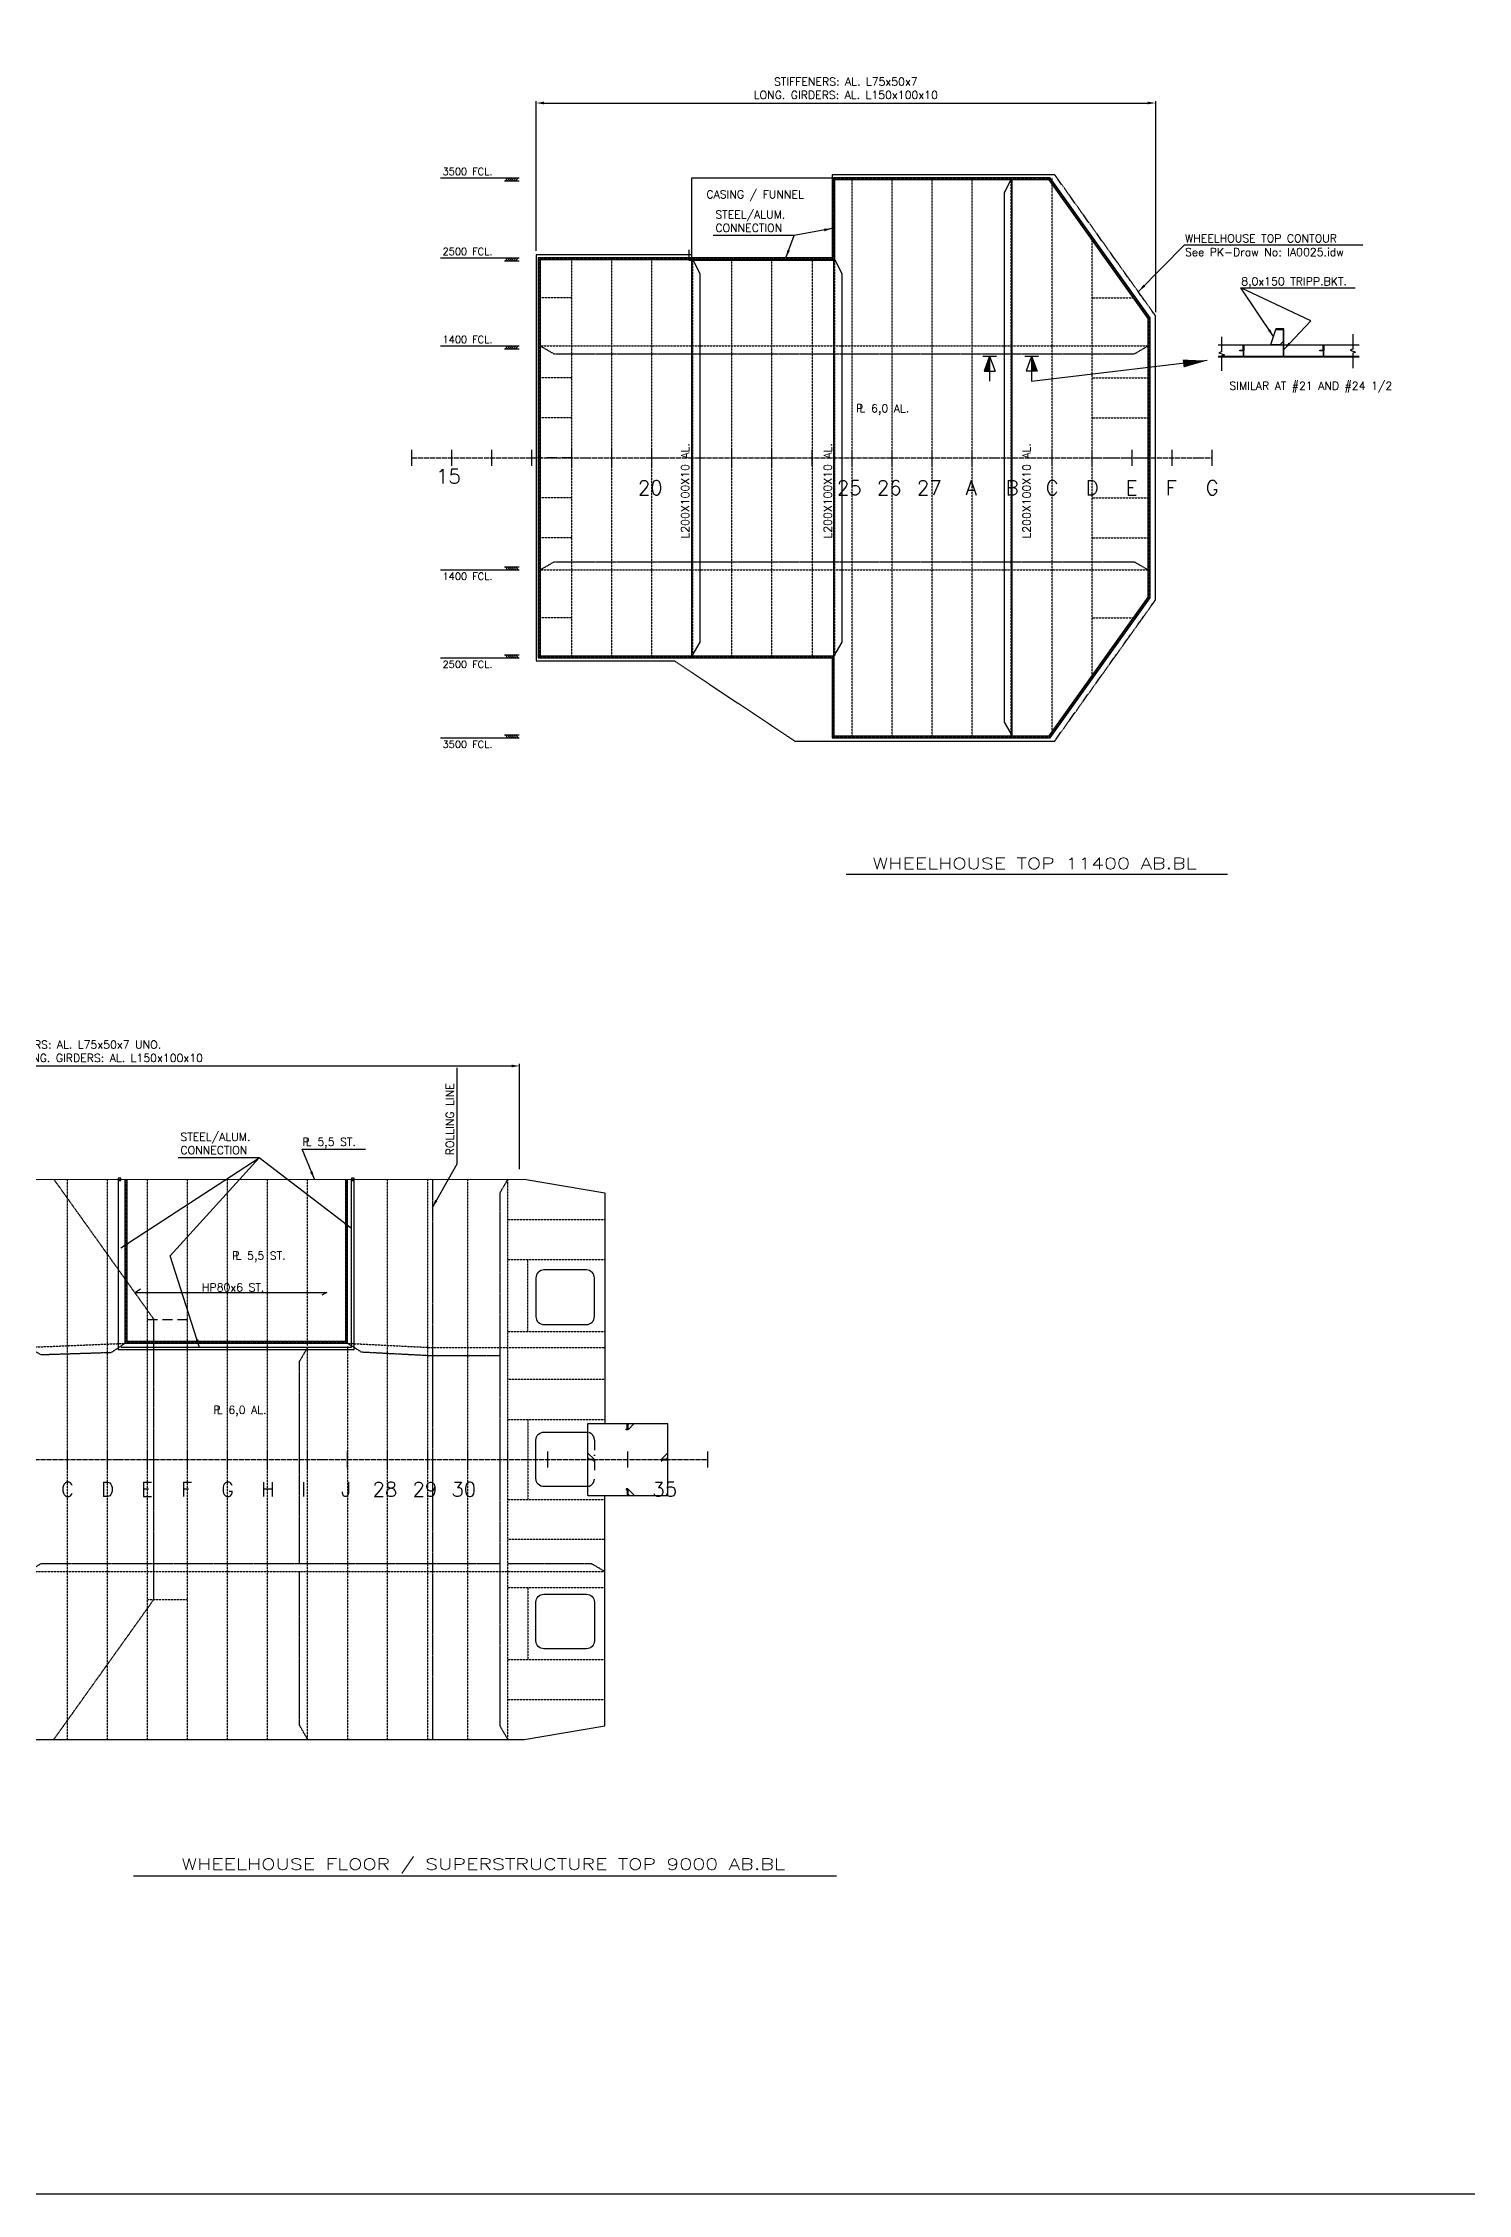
# Model space of a CAD drawing. Extents: x 53504 to 219407, y 25397 to 156081.
# Drawn here: x 90545 to 108352, y 56596 to 83480 of the extents above; entities that cross this region are included whole.
import ezdxf
from ezdxf.enums import TextEntityAlignment as Align

# ---------------------------------------------------------------- set-up
doc = ezdxf.new("R2010")
doc.units = 0
doc.header["$LTSCALE"] = 250
for name, pattern in [('CENTER', [3, 2.5, -0.25, 0, -0.25]), ('DASHDOT', [1, 0.5, -0.25, 0, -0.25]), ('DASHED', [0.75, 0.5, -0.25]), ('JERNB', [2, 1, -1]), ('PHANTOM', [2.1, 1.25, -0.2, 0.125, -0.2, 0.125, -0.2])]:
    doc.linetypes.add(name, pattern=pattern)
doc.layers.get('0').update_dxf_attribs({"linetype": 'CONTINUOUS'})
doc.layers.get('DEFPOINTS').update_dxf_attribs({"linetype": 'CONTINUOUS'})
for name, color, linetype in [('I0CO2', 2, 'CONTINUOUS'), ('LASTLUKE', 1, 'CONTINUOUS'), ('REV C3', 3, 'CONTINUOUS'), ('S0CE1', 1, 'CENTER'), ('S0CO1', 1, 'CONTINUOUS'), ('S0CO2', 2, 'CONTINUOUS'), ('S0CO3', 3, 'CONTINUOUS'), ('S0CO5', 4, 'CONTINUOUS'), ('S0DA1', 1, 'DASHED'), ('S0DA3', 3, 'DASHED'), ('S0DIM', 2, 'CONTINUOUS'), ('S0PH1', 1, 'PHANTOM'), ('S0PH2', 2, 'PHANTOM'), ('S0TX2', 2, 'CONTINUOUS'), ('S0TX3', 3, 'CONTINUOUS')]:
    doc.layers.add(name, color=color, linetype=linetype)
doc.styles.add('18', font='romans', dxfattribs={"height": 180})
doc.styles.add('ROMANS', font='romans', dxfattribs={"height": 100})
doc.dimstyles.get("Standard").update_dxf_attribs({"dimscale": 50, "dimtxt": 2, "dimasz": 2, "dimexe": 0.5, "dimexo": 1, "dimgap": 1, "dimtad": 1, "dimdsep": 46, "dimtxsty": 'ROMANS', "dimcen": 1.5, "dimclrd": 1, "dimclre": 1, "dimclrt": 2, "dimazin": 2, "dimtfac": 1, "dimtmove": 2, "dimatfit": 3, "dimfxl": 1, "dimtvp": 100, "dimtolj": 1, "dimarcsym": 0})

# ---------------------------------------------------------------- blocks, each defined once
blk = doc.blocks.new('KNE150')
at = {"layer": 'S0CO1', "color": 0}
blk.add_lwpolyline([(30, 0), (150, 0), (150, -15), (15, -150), (0, -150), (0, -30, 0.414214)], format="xyb", close=True, dxfattribs=at)
blk = doc.blocks.new('HP80x7')
at = {"color": 0, "linetype": 'ByBlock'}
blk.add_lwpolyline([(17, -80, 0.773344), (19, -73), (8, -66, -0.267949), (6, -63), (6, 0), (0, 0), (0, -80), (17, -80)], format="xyb", dxfattribs=at)
blk = doc.blocks.new('*D89')
at = {"layer": 'DEFPOINTS', "color": 0, "transparency": 16777216}
for p in [(96501, 70695), (85352, 69278), (96501, 69357)]:
    blk.add_point(p, dxfattribs=at)
at = {"layer": 'S0TX2', "color": 1, "lineweight": -2, "transparency": 16777216}
for p, q in [((85352, 69328), (85352, 70720)), ((96501, 69407), (96501, 70720)), ((85452, 70695), (96401, 70695))]:
    blk.add_line(p, q, dxfattribs=at)
at = {"layer": 'S0TX2', "color": 1, "transparency": 16777216}
for points in [[(85452, 70711), (85452, 70678), (85352, 70695)], [(96401, 70711), (96401, 70678), (96501, 70695)]]:
    blk.add_solid(points, dxfattribs=at)
at = {"layer": 'S0TX2', "color": 2, "transparency": 16777216, "insert": (90926, 70878), "char_height": 100, "attachment_point": 5, "style": 'ROMANS'}
blk.add_mtext('\\A1;STIFFENERS: AL. L75x50x7 UNO.\\PTRANSV. AND LONG. GIRDERS: AL. L150x100x10', dxfattribs=at)
blk = doc.blocks.new('PLDIM2')
at = {"layer": 'S0TX2', "style": 'ROMANS'}
for s, p in [('P', (-19, 0)), ('L', (23, 0))]:
    blk.add_text(s, height=100, dxfattribs=at).set_placement(p)
blk.add_attdef('XX.X', (168, -1), '', height=100, dxfattribs=at)
blk = doc.blocks.new('*D90')
at = {"layer": 'DEFPOINTS', "color": 0, "transparency": 16777216}
for p in [(104449, 82730), (96706, 80834), (104449, 80067)]:
    blk.add_point(p, dxfattribs=at)
at = {"layer": 'S0TX2', "color": 1, "lineweight": -2, "transparency": 16777216}
for p, q in [((96706, 80884), (96706, 82755)), ((96806, 82730), (104349, 82730)), ((104449, 80117), (104449, 82755))]:
    blk.add_line(p, q, dxfattribs=at)
at = {"layer": 'S0TX2', "color": 1, "transparency": 16777216}
for points in [[(96806, 82747), (96806, 82714), (96706, 82730)], [(104349, 82747), (104349, 82714), (104449, 82730)]]:
    blk.add_solid(points, dxfattribs=at)
at = {"layer": 'S0TX2', "color": 2, "transparency": 16777216, "insert": (100577, 82914), "char_height": 100, "attachment_point": 5, "style": 'ROMANS'}
blk.add_mtext('\\A1;STIFFENERS: AL. L75x50x7\\PLONG. GIRDERS: AL. L150x100x10', dxfattribs=at)
blk = doc.blocks.new('*X7')
at = {"color": 0}
for p, q in [((13410, 17177), (13450, 17217)), ((13439, 17177), (13479, 17217)), ((13467, 17177), (13507, 17217)), ((13495, 17177), (13535, 17217)), ((13523, 17177), (13563, 17217)), ((13552, 17177), (13592, 17217))]:
    blk.add_line(p, q, dxfattribs=at)
blk = doc.blocks.new('TYKK')
at = {"layer": 'S0CO1'}
for p, q in [((-2.04, 0.82), (2.04, 0.82)), ((-2.04, 0), (2.04, 0))]:
    blk.add_line(p, q, dxfattribs=at)
at = {"layer": 'S0CO1', "xscale": 0.0204, "yscale": 0.0204, "zscale": 0.0204}
blk.add_blockref('*X7', (-275.41, -350.41), dxfattribs=at)
blk = doc.blocks.new('L200X100X10')
at = {"layer": 'S0CO2'}
blk.add_lwpolyline([(0, 0), (0, -200), (100, -200), (100, -200), (100, -190), (15, -190, -0.414214), (10, -185), (10, 0)], format="xyb", close=True, dxfattribs=at)
blk = doc.blocks.new('L75X50X8')
at = {"layer": 'S0CO2'}
blk.add_lwpolyline([(0, 0), (0, -75), (50, -75), (50, -67), (8, -67), (8, 0)], close=True, dxfattribs=at)

msp = doc.modelspace()

# ---------------------------------------------------------------- linework, layer by layer
at = {"layer": 'I0CO2', "color": 0}
msp.add_line((98654.409, 78195.183), (98654.409, 78395.183), dxfattribs=at)
at = {"layer": 'LASTLUKE', "color": 0}
msp.add_line((102654.409, 78195.183), (102654.409, 78395.183), dxfattribs=at)
at = {"layer": 'REV C3', "color": 0, "linetype": 'ByBlock'}
msp.add_line((98154.409, 78295.183), (98345.866, 78295.183), dxfattribs=at)
at = {"layer": 'S0CE1', "color": 0, "ltscale": 0.1}
for p, q in [((95154.409, 78295.14), (105154.409, 78295.14)), ((82851.699, 65777.908), (98851.699, 65777.908))]:
    msp.add_line(p, q, dxfattribs=at)
at = {"layer": 'S0CE1', "color": 0, "ltscale": 0.02}
msp.add_lwpolyline([(104448.804, 80067.379), (103186.983, 81833.929), (100404.409, 81833.929), (100404.409, 81833.929), (100404.409, 81795.14), (100404.409, 80795.14), (98654.409, 80795.14), (98654.409, 80833.929), (96705.62, 80833.929), (96705.62, 75756.351), (98438.081, 75756.351), (99938.081, 74756.351), (103186.983, 74756.351), (104448.804, 76522.901)], close=True, dxfattribs=at)
at = {"layer": 'S0CO1', "color": 0}
for p, q in [((102654.409, 74819.14), (102654.409, 81771.14)), ((98654.409, 75795.14), (98654.409, 80795.14)), ((100428.409, 75819.14), (100428.409, 80762.14)), ((105228.377, 79567.806), (106993.2, 79567.806)), ((105228.377, 79557.806), (106993.2, 79557.806)), ((91484.688, 69277.906), (91484.688, 67144.908)), ((91567.688, 69277.906), (91567.688, 67227.908)), ((91591.688, 69277.906), (91591.688, 67251.908)), ((94327.699, 67251.908), (94327.699, 69277.906)), ((94351.699, 67227.908), (94351.699, 69277.897)), ((94401.699, 67177.908), (94401.699, 69277.906)), ((94434.699, 67144.908), (94434.699, 69277.906)), ((94351.699, 67227.908), (91567.688, 67227.908)), ((94327.699, 67251.908), (91591.688, 67251.908)), ((94434.699, 67144.908), (91484.688, 67144.908)), ((94401.699, 67177.908), (91517.688, 67177.908))]:
    msp.add_line(p, q, dxfattribs=at)
at = {"layer": 'S0CO1', "color": 0, "linetype": 'JERNB', "ltscale": 0.02}
for p, q in [((91579.688, 69277.906), (91579.688, 67239.908)), ((94339.699, 67239.908), (94339.699, 69277.906)), ((94339.699, 67239.908), (91579.688, 67239.908))]:
    msp.add_line(p, q, dxfattribs=at)
at = {"layer": 'S0CO1', "color": 0, "linetype": 'Continuous'}
for p, q in [((90851.699, 65677.908), (90851.699, 65877.908)), ((91851.699, 65677.908), (91851.699, 65877.908)), ((92351.699, 65677.908), (92351.699, 65877.908)), ((92851.699, 65677.908), (92851.699, 65877.908)), ((93351.699, 65677.908), (93351.699, 65877.908)), ((93851.699, 65677.908), (93851.699, 65877.908)), ((94351.699, 65677.908), (94351.699, 65877.908)), ((94851.699, 65677.908), (94851.699, 65877.908)), ((95351.699, 65677.908), (95351.699, 65877.908)), ((95851.699, 65677.908), (95851.699, 65877.908)), ((96351.699, 65677.908), (96351.699, 65877.908)), ((96851.699, 65677.908), (96851.699, 65877.908)), ((97351.699, 65677.908), (97351.699, 65877.908)), ((97851.699, 65677.908), (97851.699, 65877.908)), ((98351.699, 65677.948), (98351.699, 65877.948)), ((98351.699, 65677.908), (98351.699, 65877.908)), ((98851.699, 65677.908), (98851.699, 65877.908))]:
    msp.add_line(p, q, dxfattribs=at)
at = {"layer": 'S0CO1', "color": 6}
msp.add_line((78186.515, 56596.307), (217245.628, 56596.307), dxfattribs=at)
at = {"layer": 'S0CO1', "color": 0}
for points in [[(100404.409, 75795.14), (100404.409, 74795.14), (103129.667, 74795.14), (104379.667, 76545.14), (104379.667, 80045.14), (103129.667, 81795.14), (100404.409, 81795.14), (100404.409, 80795.14), (96732.904, 80795.14), (96732.904, 75795.14)], [(100428.409, 75819.14), (100428.409, 74819.14), (103117.317, 74819.14), (104355.667, 76552.831), (104355.667, 80037.449), (103117.317, 81771.14), (100428.409, 81771.14), (100428.409, 80771.14), (96756.904, 80771.14), (96756.904, 75819.14)], [(105543.867, 79567.806), (105551.867, 79567.806), (105551.867, 79632.806), (105543.867, 79632.806)], [(106043.867, 79567.806), (106051.867, 79567.806), (106051.867, 79707.806), (106043.867, 79707.806)], [(106543.867, 79567.806), (106551.867, 79567.806), (106551.867, 79632.806), (106543.867, 79632.806)], [(91484.688, 69263.906), (91517.688, 69263.906), (91517.688, 69291.906), (91484.688, 69291.906)], [(94401.699, 69263.906), (94434.699, 69263.906), (94434.699, 69291.906), (94401.699, 69291.906)]]:
    msp.add_lwpolyline(points, close=True, dxfattribs=at)
at = {"layer": 'S0CO1', "color": 0, "linetype": 'JERNB', "ltscale": 0.02}
msp.add_lwpolyline([(100416.409, 75807.14), (100416.409, 74807.14), (103123.492, 74807.14), (104367.667, 76548.986), (104367.667, 80041.294), (103123.492, 81783.14), (100416.409, 81783.14), (100416.409, 80783.14), (96744.904, 80783.14), (96744.904, 75807.14)], close=True, dxfattribs=at)
at = {"layer": 'S0CO1', "color": 0}
for points in [[(100437.409, 81795.14), (100437.409, 80762.14), (98621.409, 80762.14), (98621.409, 80895.14)], [(102645.236, 81780.14), (102554.236, 81606.935), (102554.236, 74992.345), (102654.236, 74819.14)], [(98663.582, 80771.14), (98754.582, 80597.935), (98754.582, 75992.345), (98654.582, 75819.14)], [(100437.582, 80771.14), (100528.582, 80597.935), (100528.582, 75992.345), (100428.582, 75819.14)]]:
    msp.add_lwpolyline(points, dxfattribs=at)
msp.add_lwpolyline([(106011.867, 79707.806), (105891.867, 79707.806), (105891.867, 79722.806), (105951.867, 79897.806), (106041.867, 79897.806), (106041.867, 79737.806, 0.414213562)], format="xyb", close=True, dxfattribs=at)
at = {"layer": 'S0CO1', "color": 0, "linetype": 'Continuous'}
for points in [[(105273.022, 79808.251), (105273.022, 79619.861), (105238.679, 79607.361), (105307.366, 79582.361), (105273.022, 79569.861), (105273.022, 79381.47)], [(106912.021, 79840.546), (106912.021, 79653.502), (106877.677, 79641.002), (106946.364, 79616.002), (106912.021, 79603.502), (106912.021, 79416.457)]]:
    msp.add_lwpolyline(points, dxfattribs=at)
at = {"layer": 'S0CO2', "color": 0}
for points in [[(96804.669, 67462.876), (97335.091, 67462.876, 0.414213562), (97435.091, 67562.876), (97435.091, 68044.876, 0.414213562), (97335.091, 68144.876), (96804.669, 68144.876, 0.414213562), (96704.669, 68044.876), (96704.669, 67562.876, 0.414213562)], [(96804.669, 64092.941), (97335.091, 64092.941, -0.414213562), (97435.091, 63992.941), (97435.091, 63510.941, -0.414213562), (97335.091, 63410.941), (96804.669, 63410.941, -0.414213562), (96704.669, 63510.941), (96704.669, 63992.941, -0.414213562)]]:
    msp.add_lwpolyline(points, format="xyb", close=True, dxfattribs=at)
msp.add_lwpolyline([(97351.699, 65438.297, -0.041736571), (97335.091, 65436.908), (96804.669, 65436.908, -0.414213562), (96704.669, 65536.908), (96704.669, 66018.908, -0.414213562), (96804.669, 66118.908), (97335.091, 66118.908, -0.041736571), (97351.699, 66117.52)], format="xyb", dxfattribs=at)
at = {"layer": 'S0CO3', "color": 0, "linetype": 'Continuous'}
msp.add_line((91351.699, 65677.908), (91351.699, 65877.908), dxfattribs=at)
at = {"layer": 'S0CO5', "color": 0}
for p, q in [((98654.409, 80795.14), (98654.409, 81795.14)), ((98654.409, 81795.14), (100404.409, 81795.14)), ((105228.377, 79707.806), (106993.2, 79707.806)), ((88158.699, 69277.874), (96556.585, 69277.906)), ((96556.585, 69277.906), (97566.265, 69110.318)), ((97566.265, 69110.318), (97566.265, 66227.948)), ((97351.699, 66227.948), (98351.699, 66227.948)), ((97351.699, 65327.948), (97351.699, 66227.948)), ((98351.699, 65327.948), (98351.699, 66227.948)), ((97351.699, 65327.948), (98351.699, 65327.948)), ((97566.265, 62445.578), (97566.265, 65327.948)), ((96556.071, 62277.906), (97566.265, 62445.578)), ((86351.699, 62277.906), (96556.071, 62277.906))]:
    msp.add_line(p, q, dxfattribs=at)
at = {"layer": 'S0DA1', "color": 0, "ltscale": 0.02}
for p, q in [((100654.409, 74795.14), (100654.409, 81795.14)), ((101154.409, 74795.14), (101154.409, 81795.14)), ((101654.409, 74795.14), (101654.409, 81795.14)), ((102154.409, 74795.14), (102154.409, 81795.14)), ((102644.409, 74819.14), (102644.409, 81771.14)), ((103154.409, 74829.778), (103154.409, 81795.14)), ((103654.409, 75529.778), (103654.409, 81060.502)), ((97154.409, 75795.18), (97154.409, 80795.14)), ((97654.409, 75795.18), (97654.409, 80795.14)), ((98154.409, 75795.14), (98154.409, 80795.14)), ((98664.409, 75819.14), (98664.409, 80762.14)), ((99154.409, 75795.14), (99154.409, 80795.14)), ((99654.409, 75795.14), (99654.409, 80795.14)), ((100154.409, 80771.14), (100154.409, 75819.14)), ((100438.409, 75819.14), (100438.409, 80762.14)), ((97154.409, 80295.14), (96756.904, 80295.14)), ((103654.409, 80295.14), (104171.602, 80295.14)), ((97154.409, 79295.14), (96744.904, 79295.14)), ((103654.409, 79295.14), (104367.667, 79295.14)), ((97154.409, 78795.14), (96744.904, 78795.14)), ((103654.409, 78795.14), (104367.667, 78795.14)), ((97154.409, 77795.14), (96744.904, 77795.14)), ((103654.409, 77795.14), (104367.667, 77795.14)), ((97154.409, 77295.14), (96744.904, 77295.14)), ((103654.409, 77295.14), (104367.667, 77295.14)), ((97154.409, 76295.14), (96756.904, 76295.14)), ((103654.409, 76295.14), (104171.602, 76295.14)), ((90851.699, 62277.906), (90851.699, 69277.906)), ((91351.699, 62277.906), (91351.699, 69277.906)), ((91851.699, 62277.906), (91851.699, 69277.906)), ((92351.699, 62277.906), (92351.699, 69277.906)), ((92851.699, 62277.906), (92851.699, 69277.906)), ((93351.699, 62277.906), (93351.699, 69277.906)), ((93851.699, 67201.908), (93851.699, 69277.906)), ((94851.699, 62277.906), (94851.699, 69277.906)), ((95351.699, 62277.906), (95351.699, 69277.906)), ((95851.699, 62277.906), (95851.699, 69277.906)), ((96351.699, 68777.908), (97566.265, 68777.908)), ((96351.699, 68277.908), (97566.265, 68277.908)), ((96604.671, 67377.876), (96604.671, 68277.908)), ((96351.699, 67377.876), (97566.265, 67377.876)), ((94351.699, 67188.908), (94351.699, 62277.906)), ((97566.265, 66777.948), (96351.699, 66777.948)), ((96351.699, 66277.908), (97566.265, 66277.908)), ((96604.671, 66277.908), (96604.671, 65277.908)), ((96351.699, 65277.908), (97566.265, 65277.908)), ((97566.265, 64777.868), (96351.699, 64777.868)), ((91851.699, 64027.946), (92351.699, 64027.946)), ((96351.699, 64177.941), (97566.265, 64177.941)), ((96604.671, 64177.941), (96604.671, 63277.908)), ((96351.699, 63277.908), (97566.265, 63277.908)), ((96351.699, 62777.908), (97566.265, 62777.908))]:
    msp.add_line(p, q, dxfattribs=at)
at = {"layer": 'S0DA1', "color": 0}
for p, q in [((97154.409, 78295.14), (96744.904, 78295.14)), ((103654.409, 78295.14), (104367.667, 78295.14)), ((91851.699, 67527.946), (92351.699, 67527.946))]:
    msp.add_line(p, q, dxfattribs=at)
at = {"layer": 'S0DA3', "color": 0, "ltscale": 0.02}
for p, q in [((96756.904, 79695.223), (104355.667, 79695.223)), ((96756.904, 76895.223), (104355.667, 76895.223)), ((96351.699, 62277.906), (96351.699, 69277.906)), ((90347.594, 67177.777), (91567.063, 67227.888)), ((94352.459, 67227.879), (95351.699, 67177.948)), ((93851.699, 62277.906), (93851.699, 67177.908)), ((95351.699, 67177.948), (97566.265, 67177.948)), ((90351.699, 64377.868), (97566.265, 64377.948))]:
    msp.add_line(p, q, dxfattribs=at)
at = {"layer": 'S0DIM', "color": 0}
for p, q in [((95513.261, 81795.223), (96493.314, 81795.223)), ((95513.261, 80795.223), (96493.314, 80795.223)), ((95513.261, 79695.223), (96493.314, 79695.223)), ((95513.261, 76895.143), (96493.314, 76895.143)), ((95513.261, 75795.143), (96493.314, 75795.143)), ((95513.261, 74795.143), (96493.314, 74795.143))]:
    msp.add_line(p, q, dxfattribs=at)
at = {"layer": 'S0PH1', "color": 0, "ltscale": 0.02}
msp.add_line((95409.961, 69277.906), (95409.961, 62277.906), dxfattribs=at)
for points in [[(96756.904, 79695.223), (96930.109, 79595.223), (104182.462, 79595.223), (104355.667, 79695.223)], [(96756.904, 76895.143), (96930.109, 76995.143), (104182.462, 76995.143), (104355.667, 76895.143)], [(96351.699, 69277.906), (96251.699, 69104.7), (96251.699, 62451.111), (96351.699, 62277.906)], [(91567.063, 67227.888), (91397.156, 67111.422), (90523.917, 67083.346), (90347.594, 67177.777)], [(94352.459, 67227.879), (94521.635, 67121.205), (95349.75, 67077.948), (96251.699, 67077.948)], [(93751.699, 64477.912), (93751.699, 67004.703), (93851.699, 67177.908)], [(90351.699, 64377.868), (90524.904, 64477.868), (96251.699, 64477.948)], [(93851.699, 62277.906), (93751.699, 62451.111), (93751.699, 64377.905)], [(96351.699, 64477.948), (97393.06, 64477.948), (97566.265, 64377.948)]]:
    msp.add_lwpolyline(points, dxfattribs=at)
at = {"layer": 'S0PH1', "color": 0, "linetype": 'DASHDOT'}
msp.add_lwpolyline([(97361.906, 66115.246, -0.336761216), (97435.091, 66018.908), (97435.091, 65536.908, -0.34183211), (97360.149, 65440.099, -0.34183211)], format="xyb", dxfattribs=at)
at = {"layer": 'S0PH2', "color": 0}
for p, q in [((102287.523, 79565.98), (102458.821, 79565.98)), ((102373.172, 79565.98), (102304.768, 79378.042)), ((102304.768, 79378.042), (102441.576, 79378.042)), ((102373.172, 79565.98), (102373.172, 79247.575)), ((102373.172, 79565.98), (102441.576, 79378.042)), ((102813.214, 79565.98), (102984.512, 79565.98)), ((102898.863, 79565.98), (102830.459, 79378.042)), ((102967.267, 79378.042), (102830.459, 79378.042)), ((102898.863, 79565.98), (102898.863, 79247.575)), ((102898.863, 79565.98), (102967.267, 79378.042))]:
    msp.add_line(p, q, dxfattribs=at)
at = {"layer": 'S0PH2', "color": 0, "ltscale": 0.02}
for p, q in [((90680.191, 69277.946), (91930.191, 67527.946)), ((91930.191, 64027.946), (91930.191, 67527.946)), ((90680.13, 62277.946), (91930.191, 64028.031))]:
    msp.add_line(p, q, dxfattribs=at)
at = {"layer": 'S0PH2', "color": 0}
for points in [[(102304.768, 79378.042), (102373.172, 79565.98), (102304.768, 79378.042), (102373.172, 79378.042)], [(102967.267, 79378.042), (102898.863, 79565.98), (102967.267, 79378.042), (102898.863, 79378.042)]]:
    msp.add_solid(points, dxfattribs=at)
at = {"layer": 'S0TX2', "color": 0}
for p, q in [((95154.409, 78195.14), (95154.409, 78395.14)), ((95654.409, 78195.14), (95654.409, 78395.14)), ((96154.409, 78195.14), (96154.409, 78395.14)), ((96654.409, 78195.14), (96654.409, 78395.14)), ((97154.409, 78195.14), (97154.409, 78395.14)), ((97654.409, 78195.14), (97654.409, 78395.14)), ((98154.409, 78195.14), (98154.409, 78395.14)), ((98654.409, 78195.14), (98654.409, 78395.14)), ((99154.409, 78195.14), (99154.409, 78395.14)), ((99654.409, 78195.14), (99654.409, 78395.14)), ((100154.409, 78195.14), (100154.409, 78395.14)), ((100654.409, 78195.14), (100654.409, 78395.14)), ((101154.409, 78195.14), (101154.409, 78395.14)), ((101654.409, 78195.14), (101654.409, 78395.14)), ((102154.409, 78195.14), (102154.409, 78395.14)), ((102654.409, 78195.14), (102654.409, 78395.14)), ((103154.409, 78195.14), (103154.409, 78395.14)), ((103654.409, 78195.14), (103654.409, 78395.14)), ((104154.409, 78195.14), (104154.409, 78395.14)), ((104654.409, 78195.14), (104654.409, 78395.14)), ((105154.409, 78195.14), (105154.409, 78395.14)), ((105346.563, 73086.568), (100580.38, 73086.568)), ((90851.699, 65677.908), (90851.699, 65877.908)), ((91351.699, 65677.908), (91351.699, 65877.908)), ((91851.699, 65677.908), (91851.699, 65877.908)), ((92351.699, 65677.908), (92351.699, 65877.908)), ((92851.699, 65677.908), (92851.699, 65877.908)), ((93351.699, 65677.908), (93351.699, 65877.908)), ((93851.699, 65677.908), (93851.699, 65877.908)), ((94351.699, 65677.908), (94351.699, 65877.908)), ((94851.699, 65677.908), (94851.699, 65877.908)), ((95351.699, 65677.908), (95351.699, 65877.908)), ((95851.699, 65677.908), (95851.699, 65877.908)), ((96351.699, 65677.908), (96351.699, 65877.908)), ((96851.699, 65677.908), (96851.699, 65877.908)), ((97351.699, 65677.908), (97351.699, 65877.908)), ((97851.699, 65677.908), (97851.699, 65877.908)), ((98351.699, 65677.908), (98351.699, 65877.908)), ((98851.699, 65677.908), (98851.699, 65877.908)), ((100460.528, 60569.293), (91676.292, 60569.293))]:
    msp.add_line(p, q, dxfattribs=at)
msp.add_lwpolyline([(91763.782, 67903.358), (91702.121, 67865.431), (94092.652, 67865.431), (94027.482, 67828.431)], dxfattribs=at)

# ---------------------------------------------------------------- block references
at = {"layer": 'S0CO1', "color": 0, "rotation": 180}
msp.add_blockref('L200X100X10', (106051.867, 79707.806), dxfattribs=at)
at = {"layer": 'S0CO1', "color": 0, "xscale": -1}
for p in [(105551.867, 79707.806), (106551.867, 79707.806)]:
    msp.add_blockref('L75X50X8', p, dxfattribs=at)
at = {"layer": 'S0CO1', "color": 0}
for p, values in [((100724.862, 78864.751), {'XX.X': '6,0 AL.'}), ((93805.747, 69697.05), {'XX.X': '5,5 ST.'}), ((92927.723, 68275.119), {'XX.X': '5,5 ST.'}), ((92693.714, 66347.476), {'XX.X': '6,0 AL.'})]:
    msp.add_blockref('PLDIM2', p, dxfattribs=at).add_auto_attribs(values)
at = {"layer": 'S0CO1', "color": 0, "xscale": 0.5, "yscale": 0.5, "zscale": 0.5}
msp.add_blockref('KNE150', (97851.699, 66227.948), dxfattribs=at)
at = {"layer": 'S0CO1', "color": 0, "yscale": 0.5, "zscale": 0.5}
for p, xscale, rotation in [((97351.699, 65777.908), 0.5, 90.0000000000016), ((98351.699, 65777.908), -0.5, 269.9999999999984), ((97851.699, 65327.948), -0.5, 180)]:
    msp.add_blockref('KNE150', p, dxfattribs=dict(at, xscale=xscale, rotation=rotation))
at = {"layer": 'S0CO2', "color": 0, "xscale": -1}
msp.add_blockref('HP80x7', (97851.699, 66227.948), dxfattribs=at)
at = {"layer": 'S0CO2', "color": 0, "xscale": -1, "rotation": 90}
msp.add_blockref('HP80x7', (97351.699, 65777.908), dxfattribs=at)
at = {"layer": 'S0CO2', "color": 0}
for p, rotation in [((98351.699, 65777.908), 270), ((97851.699, 65327.948), 179.9999999999971)]:
    msp.add_blockref('HP80x7', p, dxfattribs=dict(at, rotation=rotation))
at = {"layer": 'S0DIM', "color": 0, "extrusion": (0, 0, -1), "xscale": -45, "yscale": 45, "zscale": -45}
for p in [(-96401.514, 81758.503), (-96401.514, 80758.503), (-96401.514, 79658.503)]:
    msp.add_blockref('TYKK', p, dxfattribs=at)
at = {"layer": 'S0DIM', "color": 0, "extrusion": (0, 0, -1), "xscale": 45, "yscale": 45, "zscale": -45, "rotation": 180}
for p in [(-96401.514, 76931.863), (-96401.514, 75831.863), (-96401.514, 74831.863)]:
    msp.add_blockref('TYKK', p, dxfattribs=at)

# ---------------------------------------------------------------- texts
at = {"layer": 'LASTLUKE', "color": 0, "style": '18'}
msp.add_text('15', height=180, dxfattribs=at).set_placement((95457.328, 77975.067))
at = {"layer": 'S0DIM', "color": 0, "style": 'ROMANS', "text_generation_flag": 6}
for s, p in [('3500 FCL.', (95537.334, 81829.921)), ('2500 FCL.', (95537.334, 80829.921)), ('1400 FCL.', (95537.334, 79729.921)), ('1400 FCL.', (95537.334, 76770.444)), ('2500 FCL.', (95537.334, 75670.444)), ('3500 FCL.', (95537.334, 74670.444))]:
    msp.add_text(s, height=90, rotation=180, dxfattribs=at).set_placement(p)
at = {"layer": 'S0TX2', "color": 0}
for s, height, style, p in [('CASING / FUNNEL', 100, 'ROMANS', (98834.617, 81538.9)), ('WHEELHOUSE TOP CONTOUR', 100, 'ROMANS', (104815.645, 80988.88)), ('See PK-Draw No: IA0025.idw', 100, 'ROMANS', (104815.645, 80816.491)), ('8,0x150 TRIPP.BKT.', 100, 'ROMANS', (105518.104, 80451.356)), ('20', 180, '18', (97978.972, 77830.923)), ('25', 180, '18', (100465.289, 77830.923)), ('26', 180, '18', (100965.289, 77830.923)), ('27', 180, '18', (101465.289, 77830.923)), ('HP80x6 ST.', 100, 'ROMANS', (92530.292, 67877.272)), ('28', 180, '18', (94662.579, 65313.691)), ('29', 180, '18', (95162.579, 65313.691)), ('30', 180, '18', (95648.895, 65313.691)), ('35', 180, '18', (98159.512, 65313.691))]:
    msp.add_text(s, height=height, dxfattribs=dict(at, style=style)).set_placement(p)
at = {"layer": 'S0TX2', "color": 0, "style": 'ROMANS'}
for s, p in [('L200X100X10 AL.', (98619.603, 77286.573)), ('L200X100X10 AL.', (100400.766, 77286.573)), ('L200X100X10 AL.', (102886.439, 77286.573)), ('ROLLING LINE', (95680.135, 69578.136))]:
    msp.add_text(s, height=100, rotation=90, dxfattribs=at).set_placement(p)
at = {"layer": 'S0TX2', "color": 0, "style": 'ROMANS', "width": 1.35}
for s, p in [('WHEELHOUSE TOP 11400 AB.BL', (102937.24, 73226.28)), ('WHEELHOUSE FLOOR / SUPERSTRUCTURE TOP 9000 AB.BL', (96046.601, 60709.005))]:
    msp.add_text(s, height=140, dxfattribs=at).set_placement(p, align=Align.MIDDLE)
at = {"layer": 'S0TX2', "color": 0, "char_height": 100, "attachment_point": 1, "style": 'ROMANS'}
for s, insert, width in [('STEEL/ALUM. CONNECTION', (98946.287, 81386.159), 1231.31471), ('SIMILAR AT #21 AND #24 1/2', (105370.167, 79246.201), 1943.89023), ('STEEL/ALUM. CONNECTION', (92261.878, 69859.259), 1231.31471)]:
    msp.add_mtext(s, dxfattribs=dict(at, insert=insert, width=width))
at = {"layer": 'S0TX3', "color": 0, "style": '18'}
for s, p in [('A', (102073.656, 77830.923)), ('B', (102573.656, 77830.923)), ('C', (103073.656, 77830.923)), ('D', (103573.656, 77830.923)), ('E', (104073.656, 77830.923)), ('F', (104573.656, 77830.923)), ('G', (105073.656, 77830.923)), ('C', (90770.946, 65313.691)), ('D', (91270.946, 65313.691)), ('E', (91770.946, 65313.691)), ('F', (92270.946, 65313.691)), ('G', (92770.946, 65313.691)), ('H', (93270.946, 65313.691)), ('I', (93770.946, 65313.691)), ('J', (94270.946, 65313.691))]:
    msp.add_text(s, height=180, dxfattribs=at).set_placement(p)

# ---------------------------------------------------------------- dimensions: what is measured, and where the dimension line sits
at = {"layer": 'S0TX2', "color": 0}
for base, p1, p2, text, picture, middle in [((104448.804, 82730.195), (96705.62, 80833.929), (104448.804, 80067.379), 'STIFFENERS: AL. L75x50x7\\PLONG. GIRDERS: AL. L150x100x10', '*D90', (100577.212, 82913.528)), ((96500.524, 70694.806), (85351.699, 69277.906), (96500.524, 69356.86), 'STIFFENERS: AL. L75x50x7 UNO.\\PTRANSV. AND LONG. GIRDERS: AL. L150x100x10', '*D89', (90926.112, 70878.139))]:
    dim = msp.add_linear_dim(base=base, p1=p1, p2=p2, text=text, dimstyle='STANDARD', dxfattribs=at)
    dim.commit()
    dim.dimension.update_dxf_attribs({"geometry": picture, "text_midpoint": middle})

# ---------------------------------------------------------------- leaders
at = {"layer": 'S0CO1', "color": 0}
for points, override in [([(106051.867, 79650.307), (106386.096, 80006.417), (105513.18, 80421.905)], {"dimgap": 1, "dimtad": 0}), ([(105090.456, 79510.189), (102898.863, 79247.575)], {"dimasz": 6, "dimgap": 1, "dimtad": 0}), ([(93935.829, 69277.906), (93783.553, 69655.322), (94574.882, 69655.322)], {"dimgap": 1, "dimtad": 0}), ([(92500.761, 67177.908), (92135.264, 68321.822), (93246.342, 69547.901)], {"dimgap": 1, "dimtad": 0})]:
    msp.add_leader(points, dimstyle='STANDARD', override=override, dxfattribs=at)
at = {"layer": 'S0TX2', "color": 0}
for points, override in [([(99827.897, 80795.14), (99930.751, 81074.801), (98919.839, 81074.801)], {"dimgap": 1, "dimtad": 0}), ([(100404.409, 81159.983), (99930.751, 81074.801)], {"dimgap": 1, "dimtad": 0}), ([(104237.521, 80377.175), (104810.721, 80959.429), (107036.681, 80959.429)], {"dimgap": 1, "dimtad": 0}), ([(105921.867, 79810.306), (105513.18, 80421.905), (106940.462, 80421.905)], {"dimgap": 1, "dimtad": 0}), ([(95409.961, 68927.092), (95720.926, 69472.651), (95720.926, 70670.631)], {"dimgap": 1, "dimtad": 0}), ([(91517.688, 68423.138), (93246.342, 69547.901)], {"dimtad": 0}), ([(94401.699, 68662.568), (93246.342, 69547.901), (92235.43, 69547.901)], {"dimgap": 1, "dimtad": 0})]:
    msp.add_leader(points, dimstyle='STANDARD', override=override, dxfattribs=at)

doc.saveas('drawing.dxf')
